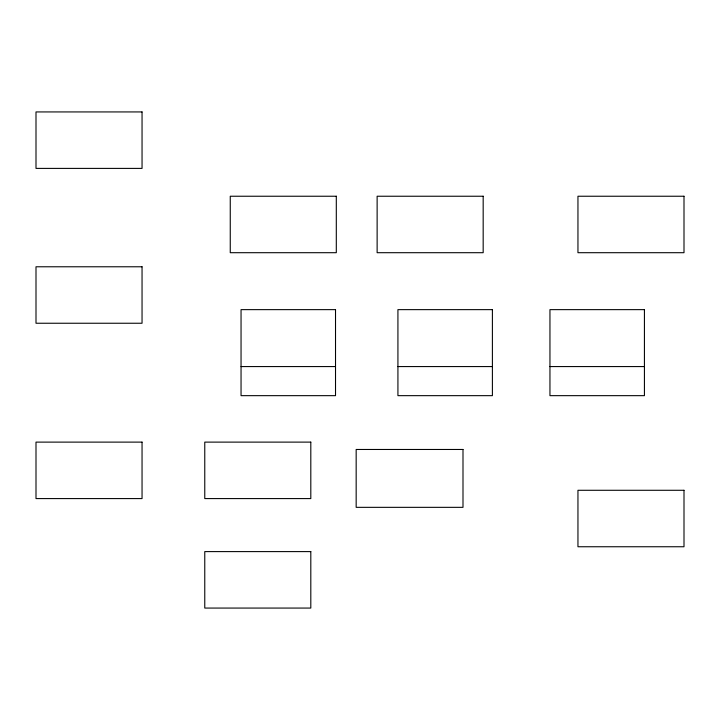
<?xml version="1.0" encoding="UTF-8"?>
<svg xmlns="http://www.w3.org/2000/svg" width="720" height="720" viewBox="0 0 720 720"><rect width="100%" height="100%" fill="white"/><g stroke="black" fill="none" stroke-linecap="round" stroke-linejoin="round"><path stroke-width="1.08" d="M241.047 366.57L335.52 366.57M397.926 366.57L492.399 366.57M549.954 366.57L644.427 366.57M142.047 111.933L36 111.933L36 168.399L142.047 168.399L142.047 111.933M336.303 196.236L230.256 196.236L230.256 252.702L336.303 252.702L336.303 196.236M483.174 196.236L377.127 196.236L377.127 252.702L483.174 252.702L483.174 196.236M684 196.236L577.953 196.236L577.953 252.702L684 252.702L684 196.236M142.047 266.778L36 266.778L36 323.244L142.047 323.244L142.047 266.778M335.52 309.636L241.047 309.636L241.047 395.658L335.52 395.658L335.52 309.636M492.399 309.636L397.926 309.636L397.926 395.658L492.399 395.658L492.399 309.636M644.427 309.636L549.954 309.636L549.954 395.658L644.427 395.658L644.427 309.636M142.047 442.116L36 442.116L36 498.582L142.047 498.582L142.047 442.116M310.806 442.116L204.768 442.116L204.768 498.582L310.806 498.582L310.806 442.116M462.996 449.469L356.166 449.469L356.166 507.339L462.996 507.339L462.996 449.469M684 490.284L577.953 490.284L577.953 546.75L684 546.75L684 490.284M310.806 551.601L204.768 551.601L204.768 608.067L310.806 608.067L310.806 551.601"/></g></svg>
